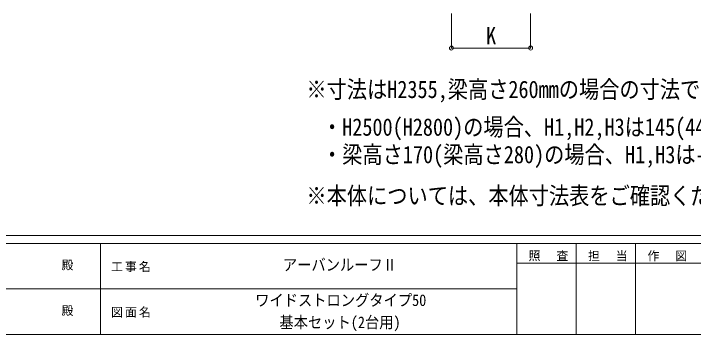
# Model space of a CAD drawing. Units: millimetres, scale not verified. Extents: x -11243 to 11243, y -7760 to 7760.
# Drawn here: x -1477 to 5386, y -7760 to -4517 of the extents above; entities that cross this region are included whole.
import ezdxf
from ezdxf.enums import TextEntityAlignment as Align

# ---------------------------------------------------------------- set-up
doc = ezdxf.new("R2010")
doc.units = ezdxf.units.MM
doc.header["$LTSCALE"] = 40
doc.header["$PDMODE"] = 32
doc.header["$PDSIZE"] = 40
for name, color, linetype, lineweight in [('0-6_OTH_LINE', 7, 'Continuous', 9), ('0-E_DET2', 7, 'Continuous', 18), ('F-0_240', 7, 'Continuous', 9)]:
    doc.layers.add(name, color=color, linetype=linetype, lineweight=lineweight)
doc.styles.add('ＭＳ ゴシック', font='')
doc.styles.get('ＭＳ ゴシック').set_extended_font_data('MS Gothic')

msp = doc.modelspace()

# ---------------------------------------------------------------- linework, layer by layer
at = {"layer": '0-6_OTH_LINE', "color": 6}
for p, q in [((2942.66, -4865.62), (2942.66, -4516.62)), ((3742.66, -4865.62), (3742.66, -4516.62)), ((2942.66, -4865.62), (3742.66, -4865.62))]:
    msp.add_line(p, q, dxfattribs=at)
for p in [(2942.66, -4865.62), (3742.66, -4865.62)]:
    msp.add_point(p, dxfattribs=at)
at = {"layer": 'F-0_240', "color": 5}
for p, q in [((-11242.74, -6760), (10677.26, -6760)), ((-11242.74, -6840), (7121.58, -6840)), ((-598.42, -6840), (-598.42, -7760)), ((3601.58, -6840), (3601.58, -7760)), ((4201.58, -6840), (4201.58, -7760)), ((4801.58, -6840), (4801.58, -7760)), ((3601.58, -7040), (6001.58, -7040)), ((-4598.42, -7300), (3601.58, -7300)), ((-11242.74, -7760), (10677.26, -7760))]:
    msp.add_line(p, q, dxfattribs=at)

# ---------------------------------------------------------------- texts
at = {"layer": '0-6_OTH_LINE', "style": 'ＭＳ ゴシック', "width": 0.85}
msp.add_text('K', height=176, dxfattribs=at).set_placement((3292.66, -4880.62), align=Align.BOTTOM_LEFT)
at = {"layer": '0-E_DET2', "style": 'ＭＳ ゴシック', "width": 0.85}
for s, p in [('※寸法はH2355,梁高さ260mmの場合の寸法です。', (1478.88, -5423.48)), ('・H2500(H2800)の場合、H1,H2,H3は145(445)足した寸法にしてください。', (1636.24, -5804.23)), ('・梁高さ170(梁高さ280)の場合、H1,H3は-90(+20)してください。', (1636.24, -6082.42)), ('※本体については、本体寸法表をご確認ください。', (1478.88, -6498.58))]:
    msp.add_text(s, height=176, dxfattribs=at).set_placement(p, align=Align.BOTTOM_LEFT)
at = {"layer": 'F-0_240', "style": 'ＭＳ ゴシック', "width": 0.9}
for s, p in [('アーバンルーフⅡ', (1241.58, -7150)), ('ワイドストロングタイプ50', (961.58, -7507.84)), ('基本セット(2台用)', (1206.58, -7731.34))]:
    msp.add_text(s, height=117.3, dxfattribs=at).set_placement(p, align=Align.BOTTOM_LEFT)
at = {"layer": 'F-0_240', "style": 'ＭＳ ゴシック'}
for p in [(-992.7, -7130), (-992.7, -7590)]:
    msp.add_text('殿', height=87.98, dxfattribs=at).set_placement(p, align=Align.BOTTOM_LEFT)
at = {"layer": 'F-0_240', "char_height": 87.98, "attachment_point": 7, "style": 'ＭＳ ゴシック'}
for s, insert in [('\\T1.17;照\u3000査', (3721.58, -7020)), ('\\T1.17;担\u3000当', (4321.58, -7020)), ('\\T1.17;作\u3000図', (4921.58, -7020)), ('\\T1.17;工事名', (-492.95, -7130)), ('\\T1.17;図面名', (-492.95, -7590))]:
    msp.add_mtext(s, dxfattribs=dict(at, insert=insert))

doc.saveas('drawing.dxf')
